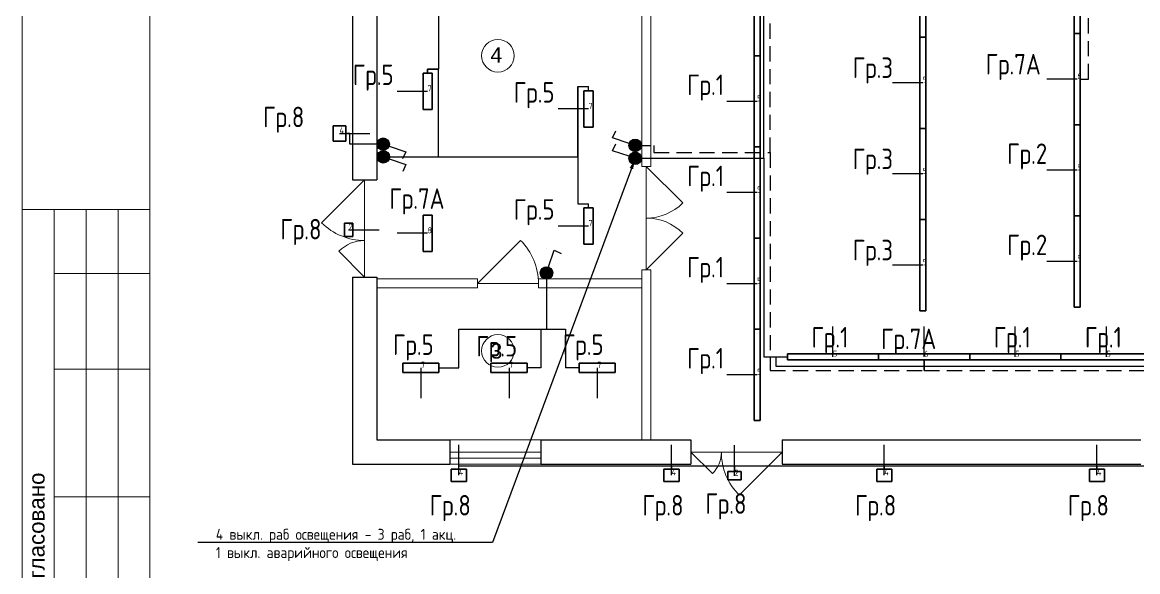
# Model space of a CAD drawing. Header units: metres. Extents: x -564 to -106, y -319 to -159.
# Drawn here: x -327.53 to -309.18, y -220.2 to -211.16 of the extents above; entities that cross this region are included whole.
import ezdxf
from ezdxf import colors
from ezdxf.entities.mleader import LeaderData, LeaderLine
from ezdxf.enums import TextEntityAlignment as Align
from ezdxf.math import Vec2, Vec3

# ---------------------------------------------------------------- set-up
doc = ezdxf.new("R2010")
doc.units = ezdxf.units.M
doc.header["$MEASUREMENT"] = 0
doc.linetypes.add('( Hidden )', pattern=[0.375, 0.25, -0.125])
for name, color, linetype in [('_ИОС51_Сеть Освещения', 7, 'Continuous'), ('DLXLUM', 2, 'Continuous'), ('DLXLUMEX', 1, 'Continuous'), ('Электрика', 7, 'Continuous')]:
    doc.layers.add(name, color=color, linetype=linetype)
doc.layers.add('Level 50', color=7, linetype='Continuous', lineweight=0)
doc.layers.add('Level 63', color=7, linetype='Continuous', lineweight=0)
doc.styles.add('GOST 2.304', font='cs_gost2304.shx')
doc.styles.get("Standard").update_dxf_attribs({"font": 'cs_gost2304.shx'})
doc.styles.add('Style-Arial', font='arial.ttf')

# ---------------------------------------------------------------- blocks, each defined once
blk = doc.blocks.new('*U53')
for p, q in [((-50, 750), (-50, -750)), ((50, 750), (-50, 750)), ((-50, 750), (-50, -750)), ((-50, -750), (-50, 750)), ((-50, 750), (-50, 750)), ((-50, 750), (-50, 750)), ((-50, 750), (50, 750)), ((50, 750), (-50, 750)), ((-50, -750), (-50, 750)), ((-50, 750), (50, 750)), ((50, -750), (50, 750)), ((50, -750), (50, 750)), ((50, 750), (50, 750)), ((50, 750), (50, -750)), ((50, 750), (50, 750)), ((50, 750), (50, -750)), ((-50, -750), (50, -750)), ((50, -750), (-50, -750)), ((-50, -750), (-50, -750)), ((-50, -750), (50, -750)), ((-50, -750), (-50, -750)), ((50, -750), (-50, -750)), ((50, -750), (50, -750)), ((50, -750), (50, -750))]:
    blk.add_line(p, q)
at = {"color": 1}
blk.add_line((0, 0), (-500, 0), dxfattribs=at)
at = {"layer": 'DLXLUMEX', "color": 7}
blk.add_text('5', height=100, dxfattribs=at).set_placement((0, 0))
blk = doc.blocks.new('*U54')
for p, q in [((-50, 750), (-50, -750)), ((50, 750), (-50, 750)), ((-50, 750), (-50, -750)), ((-50, -750), (-50, 750)), ((-50, 750), (-50, 750)), ((50, 750), (-50, 750)), ((-50, 750), (-50, 750)), ((-50, 750), (50, 750)), ((-50, -750), (-50, 750)), ((-50, 750), (50, 750)), ((50, -750), (50, 750)), ((50, -750), (50, 750)), ((50, 750), (50, 750)), ((50, 750), (50, -750)), ((50, 750), (50, 750)), ((50, 750), (50, -750)), ((-50, -750), (50, -750)), ((50, -750), (-50, -750)), ((-50, -750), (-50, -750)), ((-50, -750), (50, -750)), ((-50, -750), (-50, -750)), ((50, -750), (-50, -750)), ((50, -750), (50, -750)), ((50, -750), (50, -750))]:
    blk.add_line(p, q)
at = {"color": 1}
blk.add_line((0, 0), (-500, 0), dxfattribs=at)
at = {"layer": 'DLXLUMEX', "color": 7}
blk.add_text('5', height=100, dxfattribs=at).set_placement((0, 0))
blk = doc.blocks.new('*U55')
for p, q in [((-50, 750), (-50, -750)), ((50, 750), (-50, 750)), ((-50, 750), (-50, -750)), ((-50, -750), (-50, 750)), ((-50, 750), (-50, 750)), ((-50, 750), (-50, 750)), ((-50, 750), (50, 750)), ((50, 750), (-50, 750)), ((-50, -750), (-50, 750)), ((-50, 750), (50, 750)), ((50, -750), (50, 750)), ((50, -750), (50, 750)), ((50, 750), (50, 750)), ((50, 750), (50, -750)), ((50, 750), (50, 750)), ((50, 750), (50, -750)), ((-50, -750), (50, -750)), ((50, -750), (-50, -750)), ((-50, -750), (-50, -750)), ((-50, -750), (50, -750)), ((-50, -750), (-50, -750)), ((50, -750), (-50, -750)), ((50, -750), (50, -750)), ((50, -750), (50, -750))]:
    blk.add_line(p, q)
at = {"color": 1}
blk.add_line((0, 0), (-500, 0), dxfattribs=at)
at = {"layer": 'DLXLUMEX', "color": 7}
blk.add_text('5', height=100, dxfattribs=at).set_placement((0, 0))
blk = doc.blocks.new('*U56')
for p, q in [((-50, 750), (-50, -750)), ((50, 750), (-50, 750)), ((-50, 750), (-50, -750)), ((-50, -750), (-50, 750)), ((-50, 750), (-50, 750)), ((-50, 750), (-50, 750)), ((-50, 750), (50, 750)), ((50, 750), (-50, 750)), ((-50, -750), (-50, 750)), ((-50, 750), (50, 750)), ((50, -750), (50, 750)), ((50, -750), (50, 750)), ((50, 750), (50, 750)), ((50, 750), (50, -750)), ((50, 750), (50, 750)), ((50, 750), (50, -750)), ((-50, -750), (50, -750)), ((50, -750), (-50, -750)), ((-50, -750), (-50, -750)), ((-50, -750), (50, -750)), ((-50, -750), (-50, -750)), ((50, -750), (-50, -750)), ((50, -750), (50, -750)), ((50, -750), (50, -750))]:
    blk.add_line(p, q)
at = {"color": 1}
blk.add_line((0, 0), (-500, 0), dxfattribs=at)
at = {"layer": 'DLXLUMEX', "color": 7}
blk.add_text('5', height=100, dxfattribs=at).set_placement((0, 0))
blk = doc.blocks.new('*U57')
for p, q in [((-50, 750), (-50, -750)), ((50, 750), (-50, 750)), ((-50, 750), (-50, -750)), ((-50, -750), (-50, 750)), ((-50, 750), (-50, 750)), ((-50, 750), (-50, 750)), ((-50, 750), (50, 750)), ((50, 750), (-50, 750)), ((-50, -750), (-50, 750)), ((-50, 750), (50, 750)), ((50, -750), (50, 750)), ((50, -750), (50, 750)), ((50, 750), (50, 750)), ((50, 750), (50, -750)), ((50, 750), (50, 750)), ((50, 750), (50, -750)), ((-50, -750), (50, -750)), ((50, -750), (-50, -750)), ((-50, -750), (-50, -750)), ((-50, -750), (50, -750)), ((-50, -750), (-50, -750)), ((50, -750), (-50, -750)), ((50, -750), (50, -750)), ((50, -750), (50, -750))]:
    blk.add_line(p, q)
at = {"color": 1}
blk.add_line((0, 0), (-500, 0), dxfattribs=at)
at = {"layer": 'DLXLUMEX', "color": 7}
blk.add_text('6', height=100, dxfattribs=at).set_placement((0, 0))
blk = doc.blocks.new('*U63')
for p, q in [((50, 750), (-50, 750)), ((-50, 750), (-50, -750)), ((-50, 750), (-50, -750)), ((-50, -750), (-50, 750)), ((-50, 750), (-50, 750)), ((50, 750), (-50, 750)), ((-50, 750), (-50, 750)), ((-50, 750), (50, 750)), ((-50, -750), (-50, 750)), ((-50, 750), (50, 750)), ((50, -750), (50, 750)), ((50, -750), (50, 750)), ((50, 750), (50, 750)), ((50, 750), (50, -750)), ((50, 750), (50, 750)), ((50, 750), (50, -750)), ((-50, -750), (50, -750)), ((-50, -750), (50, -750)), ((50, -750), (-50, -750)), ((-50, -750), (-50, -750)), ((-50, -750), (-50, -750)), ((50, -750), (-50, -750)), ((50, -750), (50, -750)), ((50, -750), (50, -750))]:
    blk.add_line(p, q)
at = {"color": 1}
blk.add_line((0, 0), (-500, 0), dxfattribs=at)
at = {"layer": 'DLXLUMEX', "color": 7}
blk.add_text('5', height=100, dxfattribs=at).set_placement((0, 0))
blk = doc.blocks.new('*U64')
for p, q in [((50, 750), (-50, 750)), ((-50, 750), (-50, -750)), ((-50, 750), (-50, -750)), ((-50, -750), (-50, 750)), ((-50, 750), (-50, 750)), ((50, 750), (-50, 750)), ((-50, 750), (-50, 750)), ((-50, 750), (50, 750)), ((-50, -750), (-50, 750)), ((-50, 750), (50, 750)), ((50, -750), (50, 750)), ((50, -750), (50, 750)), ((50, 750), (50, 750)), ((50, 750), (50, -750)), ((50, 750), (50, 750)), ((50, 750), (50, -750)), ((-50, -750), (50, -750)), ((-50, -750), (50, -750)), ((50, -750), (-50, -750)), ((-50, -750), (-50, -750)), ((-50, -750), (-50, -750)), ((50, -750), (-50, -750)), ((50, -750), (50, -750)), ((50, -750), (50, -750))]:
    blk.add_line(p, q)
at = {"color": 1}
blk.add_line((0, 0), (-500, 0), dxfattribs=at)
at = {"layer": 'DLXLUMEX', "color": 7}
blk.add_text('5', height=100, dxfattribs=at).set_placement((0, 0))
blk = doc.blocks.new('*U65')
for p, q in [((50, 750), (-50, 750)), ((-50, 750), (-50, -750)), ((-50, 750), (-50, -750)), ((-50, -750), (-50, 750)), ((-50, 750), (-50, 750)), ((50, 750), (-50, 750)), ((-50, 750), (-50, 750)), ((-50, 750), (50, 750)), ((-50, -750), (-50, 750)), ((-50, 750), (50, 750)), ((50, -750), (50, 750)), ((50, -750), (50, 750)), ((50, 750), (50, 750)), ((50, 750), (50, -750)), ((50, 750), (50, 750)), ((50, 750), (50, -750)), ((-50, -750), (50, -750)), ((-50, -750), (50, -750)), ((50, -750), (-50, -750)), ((-50, -750), (-50, -750)), ((-50, -750), (-50, -750)), ((50, -750), (-50, -750)), ((50, -750), (50, -750)), ((50, -750), (50, -750))]:
    blk.add_line(p, q)
at = {"color": 1}
blk.add_line((0, 0), (-500, 0), dxfattribs=at)
at = {"layer": 'DLXLUMEX', "color": 7}
blk.add_text('5', height=100, dxfattribs=at).set_placement((0, 0))
blk = doc.blocks.new('*U66')
for p, q in [((50, 750), (-50, 750)), ((-50, 750), (-50, -750)), ((-50, 750), (-50, -750)), ((-50, -750), (-50, 750)), ((-50, 750), (-50, 750)), ((50, 750), (-50, 750)), ((-50, 750), (-50, 750)), ((-50, 750), (50, 750)), ((-50, -750), (-50, 750)), ((-50, 750), (50, 750)), ((50, -750), (50, 750)), ((50, -750), (50, 750)), ((50, 750), (50, 750)), ((50, 750), (50, -750)), ((50, 750), (50, 750)), ((50, 750), (50, -750)), ((-50, -750), (50, -750)), ((-50, -750), (50, -750)), ((50, -750), (-50, -750)), ((-50, -750), (-50, -750)), ((-50, -750), (-50, -750)), ((50, -750), (-50, -750)), ((50, -750), (50, -750)), ((50, -750), (50, -750))]:
    blk.add_line(p, q)
at = {"color": 1}
blk.add_line((0, 0), (-500, 0), dxfattribs=at)
at = {"layer": 'DLXLUMEX', "color": 7}
blk.add_text('5', height=100, dxfattribs=at).set_placement((0, 0))
blk = doc.blocks.new('*U70')
for p, q in [((50, 750), (-50, 750)), ((-50, 750), (-50, -750)), ((-50, 750), (-50, -750)), ((-50, -750), (-50, 750)), ((-50, 750), (-50, 750)), ((50, 750), (-50, 750)), ((-50, 750), (-50, 750)), ((-50, 750), (50, 750)), ((-50, -750), (-50, 750)), ((-50, 750), (50, 750)), ((50, -750), (50, 750)), ((50, -750), (50, 750)), ((50, 750), (50, 750)), ((50, 750), (50, -750)), ((50, 750), (50, 750)), ((50, 750), (50, -750)), ((-50, -750), (50, -750)), ((-50, -750), (50, -750)), ((50, -750), (-50, -750)), ((-50, -750), (-50, -750)), ((-50, -750), (-50, -750)), ((50, -750), (-50, -750)), ((50, -750), (50, -750)), ((50, -750), (50, -750))]:
    blk.add_line(p, q)
at = {"color": 1}
blk.add_line((0, 0), (-500, 0), dxfattribs=at)
at = {"layer": 'DLXLUMEX', "color": 7}
blk.add_text('5', height=100, dxfattribs=at).set_placement((0, 0))
blk = doc.blocks.new('*U72')
for p, q in [((50, 750), (-50, 750)), ((-50, 750), (-50, -750)), ((-50, 750), (-50, -750)), ((-50, -750), (-50, 750)), ((-50, 750), (-50, 750)), ((50, 750), (-50, 750)), ((-50, 750), (-50, 750)), ((-50, 750), (50, 750)), ((-50, -750), (-50, 750)), ((-50, 750), (50, 750)), ((50, -750), (50, 750)), ((50, -750), (50, 750)), ((50, 750), (50, 750)), ((50, 750), (50, -750)), ((50, 750), (50, 750)), ((50, 750), (50, -750)), ((-50, -750), (50, -750)), ((-50, -750), (50, -750)), ((50, -750), (-50, -750)), ((-50, -750), (-50, -750)), ((-50, -750), (-50, -750)), ((50, -750), (-50, -750)), ((50, -750), (50, -750)), ((50, -750), (50, -750))]:
    blk.add_line(p, q)
at = {"color": 1}
blk.add_line((0, 0), (-500, 0), dxfattribs=at)
at = {"layer": 'DLXLUMEX', "color": 7}
blk.add_text('5', height=100, dxfattribs=at).set_placement((0, 0))
blk = doc.blocks.new('*U73')
for p, q in [((50, 750), (-50, 750)), ((-50, 750), (-50, -750)), ((-50, 750), (-50, -750)), ((-50, -750), (-50, 750)), ((-50, 750), (-50, 750)), ((50, 750), (-50, 750)), ((-50, 750), (-50, 750)), ((-50, 750), (50, 750)), ((-50, -750), (-50, 750)), ((-50, 750), (50, 750)), ((50, -750), (50, 750)), ((50, -750), (50, 750)), ((50, 750), (50, 750)), ((50, 750), (50, -750)), ((50, 750), (50, 750)), ((50, 750), (50, -750)), ((-50, -750), (50, -750)), ((-50, -750), (50, -750)), ((50, -750), (-50, -750)), ((-50, -750), (-50, -750)), ((-50, -750), (-50, -750)), ((50, -750), (-50, -750)), ((50, -750), (50, -750)), ((50, -750), (50, -750))]:
    blk.add_line(p, q)
at = {"color": 1}
blk.add_line((0, 0), (-500, 0), dxfattribs=at)
at = {"layer": 'DLXLUMEX', "color": 7}
blk.add_text('6', height=100, dxfattribs=at).set_placement((0, 0))
blk = doc.blocks.new('*U74')
for p, q in [((-50, 750), (-50, -750)), ((50, 750), (-50, 750)), ((-50, 750), (-50, -750)), ((-50, -750), (-50, 750)), ((-50, 750), (-50, 750)), ((-50, 750), (-50, 750)), ((-50, 750), (50, 750)), ((50, 750), (-50, 750)), ((-50, -750), (-50, 750)), ((-50, 750), (50, 750)), ((50, -750), (50, 750)), ((50, -750), (50, 750)), ((50, 750), (50, 750)), ((50, 750), (50, -750)), ((50, 750), (50, 750)), ((50, 750), (50, -750)), ((-50, -750), (50, -750)), ((-50, -750), (50, -750)), ((50, -750), (-50, -750)), ((-50, -750), (-50, -750)), ((-50, -750), (-50, -750)), ((50, -750), (-50, -750)), ((50, -750), (50, -750)), ((50, -750), (50, -750))]:
    blk.add_line(p, q)
at = {"color": 1}
blk.add_line((0, 0), (-500, 0), dxfattribs=at)
at = {"layer": 'DLXLUMEX', "color": 7}
blk.add_text('5', height=100, dxfattribs=at).set_placement((0, 0))
blk = doc.blocks.new('*U103')
at = {"color": 1}
blk.add_line((0, 0), (0, 500), dxfattribs=at)
for p, q in [((750, 50), (-750, 50)), ((-750, 50), (-750, -50)), ((-750, 50), (-750, -50)), ((-750, -50), (-750, 50)), ((-750, 50), (-750, 50)), ((750, 50), (-750, 50)), ((-750, 50), (-750, 50)), ((-750, 50), (750, 50)), ((-750, -50), (-750, 50)), ((-750, 50), (750, 50)), ((750, -50), (750, 50)), ((750, 50), (750, 50)), ((750, -50), (750, 50)), ((750, 50), (750, 50)), ((750, 50), (750, -50)), ((750, 50), (750, -50)), ((-750, -50), (750, -50)), ((-750, -50), (750, -50)), ((750, -50), (-750, -50)), ((-750, -50), (-750, -50)), ((-750, -50), (-750, -50)), ((750, -50), (-750, -50)), ((750, -50), (750, -50)), ((750, -50), (750, -50))]:
    blk.add_line(p, q)
at = {"layer": 'DLXLUMEX', "color": 7}
blk.add_text('5', height=100, dxfattribs=at).set_placement((0, 0))
blk = doc.blocks.new('*U105')
at = {"color": 1}
blk.add_line((0, 0), (0, 500), dxfattribs=at)
for p, q in [((750, 50), (-750, 50)), ((-750, 50), (-750, -50)), ((-750, 50), (-750, -50)), ((-750, -50), (-750, 50)), ((-750, 50), (-750, 50)), ((750, 50), (-750, 50)), ((-750, 50), (-750, 50)), ((-750, 50), (750, 50)), ((-750, -50), (-750, 50)), ((-750, 50), (750, 50)), ((750, -50), (750, 50)), ((750, 50), (750, 50)), ((750, -50), (750, 50)), ((750, 50), (750, 50)), ((750, 50), (750, -50)), ((750, 50), (750, -50)), ((-750, -50), (750, -50)), ((-750, -50), (750, -50)), ((750, -50), (-750, -50)), ((-750, -50), (-750, -50)), ((-750, -50), (-750, -50)), ((750, -50), (-750, -50)), ((750, -50), (750, -50)), ((750, -50), (750, -50))]:
    blk.add_line(p, q)
at = {"layer": 'DLXLUMEX', "color": 7}
blk.add_text('6', height=100, dxfattribs=at).set_placement((0, 0))
blk = doc.blocks.new('*U106')
at = {"color": 1}
blk.add_line((0, 0), (0, 500), dxfattribs=at)
for p, q in [((750, 50), (-750, 50)), ((-750, 50), (-750, -50)), ((-750, 50), (-750, -50)), ((-750, -50), (-750, 50)), ((-750, 50), (-750, 50)), ((750, 50), (-750, 50)), ((-750, 50), (-750, 50)), ((-750, 50), (750, 50)), ((-750, -50), (-750, 50)), ((-750, 50), (750, 50)), ((750, -50), (750, 50)), ((750, 50), (750, 50)), ((750, -50), (750, 50)), ((750, 50), (750, 50)), ((750, 50), (750, -50)), ((750, 50), (750, -50)), ((-750, -50), (750, -50)), ((-750, -50), (750, -50)), ((750, -50), (-750, -50)), ((-750, -50), (-750, -50)), ((-750, -50), (-750, -50)), ((750, -50), (-750, -50)), ((750, -50), (750, -50)), ((750, -50), (750, -50))]:
    blk.add_line(p, q)
at = {"layer": 'DLXLUMEX', "color": 7}
blk.add_text('5', height=100, dxfattribs=at).set_placement((0, 0))
blk = doc.blocks.new('*U107')
at = {"color": 1}
blk.add_line((0, 0), (0, 500), dxfattribs=at)
for p, q in [((750, 50), (-750, 50)), ((-750, 50), (-750, -50)), ((-750, 50), (-750, -50)), ((-750, -50), (-750, 50)), ((-750, 50), (-750, 50)), ((750, 50), (-750, 50)), ((-750, 50), (-750, 50)), ((-750, 50), (750, 50)), ((-750, -50), (-750, 50)), ((-750, 50), (750, 50)), ((750, -50), (750, 50)), ((750, 50), (750, 50)), ((750, -50), (750, 50)), ((750, 50), (750, 50)), ((750, 50), (750, -50)), ((750, 50), (750, -50)), ((-750, -50), (750, -50)), ((-750, -50), (750, -50)), ((750, -50), (-750, -50)), ((-750, -50), (-750, -50)), ((-750, -50), (-750, -50)), ((750, -50), (-750, -50)), ((750, -50), (750, -50)), ((750, -50), (750, -50))]:
    blk.add_line(p, q)
at = {"layer": 'DLXLUMEX', "color": 7}
blk.add_text('5', height=100, dxfattribs=at).set_placement((0, 0))
blk = doc.blocks.new('*U17')
for p, q in [((-297.5, 75), (-297.5, -75)), ((297.5, 75), (-297.5, 75)), ((297.5, 75), (-297.5, 75)), ((-297.5, 75), (-297.5, 75)), ((-297.5, 75), (297.5, 75)), ((-297.5, -75), (-297.5, 75)), ((-297.5, 75), (-297.5, 75)), ((-297.5, 75), (-297.5, -75)), ((-297.5, 75), (297.5, 75)), ((-297.5, -75), (-297.5, 75)), ((297.5, -75), (297.5, 75)), ((297.5, 75), (297.5, 75)), ((297.5, 75), (297.5, 75)), ((297.5, 75), (297.5, -75)), ((297.5, -75), (297.5, 75)), ((297.5, 75), (297.5, -75)), ((-297.5, -75), (297.5, -75)), ((-297.5, -75), (297.5, -75)), ((297.5, -75), (-297.5, -75)), ((-297.5, -75), (-297.5, -75)), ((-297.5, -75), (-297.5, -75)), ((297.5, -75), (-297.5, -75)), ((297.5, -75), (297.5, -75)), ((297.5, -75), (297.5, -75))]:
    blk.add_line(p, q)
at = {"color": 1}
blk.add_line((0, 0), (0, -500), dxfattribs=at)
at = {"layer": 'DLXLUMEX', "color": 7}
blk.add_text('7', height=100, dxfattribs=at).set_placement((0, 0))
blk = doc.blocks.new('*U18')
for p, q in [((297.5, 75), (-297.5, 75)), ((-297.5, 75), (-297.5, -75)), ((297.5, 75), (-297.5, 75)), ((-297.5, 75), (-297.5, 75)), ((-297.5, 75), (297.5, 75)), ((-297.5, -75), (-297.5, 75)), ((-297.5, 75), (-297.5, 75)), ((-297.5, 75), (-297.5, -75)), ((-297.5, -75), (-297.5, 75)), ((-297.5, 75), (297.5, 75)), ((297.5, -75), (297.5, 75)), ((297.5, 75), (297.5, 75)), ((297.5, 75), (297.5, 75)), ((297.5, 75), (297.5, -75)), ((297.5, -75), (297.5, 75)), ((297.5, 75), (297.5, -75)), ((-297.5, -75), (297.5, -75)), ((-297.5, -75), (297.5, -75)), ((297.5, -75), (-297.5, -75)), ((-297.5, -75), (-297.5, -75)), ((-297.5, -75), (-297.5, -75)), ((297.5, -75), (-297.5, -75)), ((297.5, -75), (297.5, -75)), ((297.5, -75), (297.5, -75))]:
    blk.add_line(p, q)
at = {"color": 1}
blk.add_line((0, 0), (0, -500), dxfattribs=at)
at = {"layer": 'DLXLUMEX', "color": 7}
blk.add_text('7', height=100, dxfattribs=at).set_placement((0, 0))
blk = doc.blocks.new('*U19')
for p, q in [((297.5, 75), (-297.5, 75)), ((-297.5, 75), (-297.5, -75)), ((-297.5, 75), (-297.5, 75)), ((-297.5, 75), (297.5, 75)), ((297.5, 75), (-297.5, 75)), ((-297.5, 75), (-297.5, -75)), ((-297.5, -75), (-297.5, 75)), ((-297.5, 75), (-297.5, 75)), ((-297.5, -75), (-297.5, 75)), ((-297.5, 75), (297.5, 75)), ((297.5, -75), (297.5, 75)), ((297.5, 75), (297.5, 75)), ((297.5, -75), (297.5, 75)), ((297.5, 75), (297.5, 75)), ((297.5, 75), (297.5, -75)), ((297.5, 75), (297.5, -75)), ((-297.5, -75), (297.5, -75)), ((297.5, -75), (-297.5, -75)), ((-297.5, -75), (-297.5, -75)), ((-297.5, -75), (297.5, -75)), ((-297.5, -75), (-297.5, -75)), ((297.5, -75), (-297.5, -75)), ((297.5, -75), (297.5, -75)), ((297.5, -75), (297.5, -75))]:
    blk.add_line(p, q)
at = {"color": 1}
blk.add_line((0, 0), (0, -500), dxfattribs=at)
at = {"layer": 'DLXLUMEX', "color": 7}
blk.add_text('7', height=100, dxfattribs=at).set_placement((0, 0))
blk = doc.blocks.new('*U20')
for p, q in [((-75, 297.5), (-75, -297.5)), ((75, 297.5), (-75, 297.5)), ((-75, 297.5), (-75, -297.5)), ((-75, -297.5), (-75, 297.5)), ((-75, 297.5), (-75, 297.5)), ((75, 297.5), (-75, 297.5)), ((-75, 297.5), (-75, 297.5)), ((-75, 297.5), (75, 297.5)), ((-75, -297.5), (-75, 297.5)), ((-75, 297.5), (75, 297.5)), ((75, -297.5), (75, 297.5)), ((75, -297.5), (75, 297.5)), ((75, 297.5), (75, 297.5)), ((75, 297.5), (75, -297.5)), ((75, 297.5), (75, 297.5)), ((75, 297.5), (75, -297.5)), ((-75, -297.5), (75, -297.5)), ((-75, -297.5), (75, -297.5)), ((75, -297.5), (-75, -297.5)), ((-75, -297.5), (-75, -297.5)), ((-75, -297.5), (-75, -297.5)), ((75, -297.5), (-75, -297.5)), ((75, -297.5), (75, -297.5)), ((75, -297.5), (75, -297.5))]:
    blk.add_line(p, q)
at = {"color": 1}
blk.add_line((0, 0), (-500, 0), dxfattribs=at)
at = {"layer": 'DLXLUMEX', "color": 7}
blk.add_text('8', height=100, dxfattribs=at).set_placement((0, 0))
blk = doc.blocks.new('*U21')
for p, q in [((-75, 297.5), (-75, -297.5)), ((75, 297.5), (-75, 297.5)), ((-75, 297.5), (-75, -297.5)), ((-75, -297.5), (-75, 297.5)), ((-75, 297.5), (-75, 297.5)), ((75, 297.5), (-75, 297.5)), ((-75, 297.5), (-75, 297.5)), ((-75, 297.5), (75, 297.5)), ((-75, -297.5), (-75, 297.5)), ((-75, 297.5), (75, 297.5)), ((75, -297.5), (75, 297.5)), ((75, -297.5), (75, 297.5)), ((75, 297.5), (75, 297.5)), ((75, 297.5), (75, -297.5)), ((75, 297.5), (75, 297.5)), ((75, 297.5), (75, -297.5)), ((-75, -297.5), (75, -297.5)), ((-75, -297.5), (75, -297.5)), ((75, -297.5), (-75, -297.5)), ((-75, -297.5), (-75, -297.5)), ((-75, -297.5), (-75, -297.5)), ((75, -297.5), (-75, -297.5)), ((75, -297.5), (75, -297.5)), ((75, -297.5), (75, -297.5))]:
    blk.add_line(p, q)
at = {"color": 1}
blk.add_line((0, 0), (-500, 0), dxfattribs=at)
at = {"layer": 'DLXLUMEX', "color": 7}
blk.add_text('7', height=100, dxfattribs=at).set_placement((0, 0))
blk = doc.blocks.new('*U24')
for p, q in [((75, 297.5), (-75, 297.5)), ((-75, 297.5), (-75, -297.5)), ((-75, 297.5), (-75, -297.5)), ((-75, -297.5), (-75, 297.5)), ((-75, 297.5), (-75, 297.5)), ((-75, 297.5), (-75, 297.5)), ((-75, 297.5), (75, 297.5)), ((75, 297.5), (-75, 297.5)), ((-75, -297.5), (-75, 297.5)), ((-75, 297.5), (75, 297.5)), ((75, -297.5), (75, 297.5)), ((75, -297.5), (75, 297.5)), ((75, 297.5), (75, 297.5)), ((75, 297.5), (75, -297.5)), ((75, 297.5), (75, 297.5)), ((75, 297.5), (75, -297.5)), ((-75, -297.5), (75, -297.5)), ((-75, -297.5), (75, -297.5)), ((75, -297.5), (-75, -297.5)), ((-75, -297.5), (-75, -297.5)), ((-75, -297.5), (-75, -297.5)), ((75, -297.5), (-75, -297.5)), ((75, -297.5), (75, -297.5)), ((75, -297.5), (75, -297.5))]:
    blk.add_line(p, q)
at = {"color": 1}
blk.add_line((0, 0), (-500, 0), dxfattribs=at)
at = {"layer": 'DLXLUMEX', "color": 7}
blk.add_text('7', height=100, dxfattribs=at).set_placement((0, 0))
blk = doc.blocks.new('*U26')
for p, q in [((75, 297.5), (-75, 297.5)), ((-75, 297.5), (-75, -297.5)), ((-75, 297.5), (-75, -297.5)), ((-75, -297.5), (-75, 297.5)), ((-75, 297.5), (-75, 297.5)), ((-75, 297.5), (-75, 297.5)), ((-75, 297.5), (75, 297.5)), ((75, 297.5), (-75, 297.5)), ((-75, -297.5), (-75, 297.5)), ((-75, 297.5), (75, 297.5)), ((75, -297.5), (75, 297.5)), ((75, -297.5), (75, 297.5)), ((75, 297.5), (75, 297.5)), ((75, 297.5), (75, -297.5)), ((75, 297.5), (75, 297.5)), ((75, 297.5), (75, -297.5)), ((-75, -297.5), (75, -297.5)), ((-75, -297.5), (75, -297.5)), ((75, -297.5), (-75, -297.5)), ((-75, -297.5), (-75, -297.5)), ((-75, -297.5), (-75, -297.5)), ((75, -297.5), (-75, -297.5)), ((75, -297.5), (75, -297.5)), ((75, -297.5), (75, -297.5))]:
    blk.add_line(p, q)
at = {"color": 1}
blk.add_line((0, 0), (-500, 0), dxfattribs=at)
at = {"layer": 'DLXLUMEX', "color": 7}
blk.add_text('7', height=100, dxfattribs=at).set_placement((0, 0))
blk = doc.blocks.new('*U34')
at = {"color": 1}
blk.add_line((0, 0), (0, 500), dxfattribs=at)
for p, q in [((110, 67), (-110, 67)), ((-110, 67), (-110, -67)), ((-110, 67), (-110, -67)), ((-110, -67), (-110, 67)), ((-110, 67), (-110, 67)), ((110, 67), (-110, 67)), ((-110, 67), (-110, 67)), ((-110, 67), (110, 67)), ((-110, -67), (-110, 67)), ((-110, 67), (110, 67)), ((110, -67), (110, 67)), ((110, 67), (110, 67)), ((110, -67), (110, 67)), ((110, 67), (110, 67)), ((110, 67), (110, -67)), ((110, 67), (110, -67)), ((-110, -67), (110, -67)), ((-110, -67), (110, -67)), ((110, -67), (-110, -67)), ((-110, -67), (-110, -67)), ((-110, -67), (-110, -67)), ((110, -67), (-110, -67)), ((110, -67), (110, -67)), ((110, -67), (110, -67))]:
    blk.add_line(p, q)
at = {"layer": 'DLXLUMEX', "color": 7}
blk.add_text('2', height=100, dxfattribs=at).set_placement((0, 0))
blk = doc.blocks.new('*U35')
at = {"color": 1}
blk.add_line((0, 0), (0, 500), dxfattribs=at)
for p, q in [((125, 102.5), (-125, 102.5)), ((-125, 102.5), (-125, -102.5)), ((-125, 102.5), (-125, -102.5)), ((-125, -102.5), (-125, 102.5)), ((-125, 102.5), (-125, 102.5)), ((125, 102.5), (-125, 102.5)), ((-125, 102.5), (-125, 102.5)), ((-125, 102.5), (125, 102.5)), ((-125, -102.5), (-125, 102.5)), ((-125, 102.5), (125, 102.5)), ((125, -102.5), (125, 102.5)), ((125, 102.5), (125, 102.5)), ((125, -102.5), (125, 102.5)), ((125, 102.5), (125, 102.5)), ((125, 102.5), (125, -102.5)), ((125, 102.5), (125, -102.5)), ((-125, -102.5), (125, -102.5)), ((-125, -102.5), (125, -102.5)), ((125, -102.5), (-125, -102.5)), ((-125, -102.5), (-125, -102.5)), ((-125, -102.5), (-125, -102.5)), ((125, -102.5), (-125, -102.5)), ((125, -102.5), (125, -102.5)), ((125, -102.5), (125, -102.5))]:
    blk.add_line(p, q)
at = {"layer": 'DLXLUMEX', "color": 7}
blk.add_text('4', height=100, dxfattribs=at).set_placement((0, 0))
blk = doc.blocks.new('*U36')
at = {"color": 1}
blk.add_line((0, 0), (0, 500), dxfattribs=at)
for p, q in [((125, 102.5), (-125, 102.5)), ((-125, 102.5), (-125, -102.5)), ((-125, 102.5), (-125, -102.5)), ((-125, -102.5), (-125, 102.5)), ((-125, 102.5), (-125, 102.5)), ((125, 102.5), (-125, 102.5)), ((-125, 102.5), (-125, 102.5)), ((-125, 102.5), (125, 102.5)), ((-125, -102.5), (-125, 102.5)), ((-125, 102.5), (125, 102.5)), ((125, -102.5), (125, 102.5)), ((125, 102.5), (125, 102.5)), ((125, -102.5), (125, 102.5)), ((125, 102.5), (125, 102.5)), ((125, 102.5), (125, -102.5)), ((125, 102.5), (125, -102.5)), ((-125, -102.5), (125, -102.5)), ((-125, -102.5), (125, -102.5)), ((125, -102.5), (-125, -102.5)), ((-125, -102.5), (-125, -102.5)), ((-125, -102.5), (-125, -102.5)), ((125, -102.5), (-125, -102.5)), ((125, -102.5), (125, -102.5)), ((125, -102.5), (125, -102.5))]:
    blk.add_line(p, q)
at = {"layer": 'DLXLUMEX', "color": 7}
blk.add_text('4', height=100, dxfattribs=at).set_placement((0, 0))
blk = doc.blocks.new('*U37')
at = {"color": 1}
blk.add_line((0, 0), (0, 500), dxfattribs=at)
for p, q in [((125, 102.5), (-125, 102.5)), ((-125, 102.5), (-125, -102.5)), ((-125, 102.5), (-125, -102.5)), ((-125, -102.5), (-125, 102.5)), ((-125, 102.5), (-125, 102.5)), ((125, 102.5), (-125, 102.5)), ((-125, 102.5), (-125, 102.5)), ((-125, 102.5), (125, 102.5)), ((-125, -102.5), (-125, 102.5)), ((-125, 102.5), (125, 102.5)), ((125, -102.5), (125, 102.5)), ((125, 102.5), (125, 102.5)), ((125, -102.5), (125, 102.5)), ((125, 102.5), (125, 102.5)), ((125, 102.5), (125, -102.5)), ((125, 102.5), (125, -102.5)), ((-125, -102.5), (125, -102.5)), ((-125, -102.5), (125, -102.5)), ((125, -102.5), (-125, -102.5)), ((-125, -102.5), (-125, -102.5)), ((-125, -102.5), (-125, -102.5)), ((125, -102.5), (-125, -102.5)), ((125, -102.5), (125, -102.5)), ((125, -102.5), (125, -102.5))]:
    blk.add_line(p, q)
at = {"layer": 'DLXLUMEX', "color": 7}
blk.add_text('4', height=100, dxfattribs=at).set_placement((0, 0))
blk = doc.blocks.new('*U38')
at = {"color": 1}
blk.add_line((0, 0), (0, 500), dxfattribs=at)
for p, q in [((125, 102.5), (-125, 102.5)), ((-125, 102.5), (-125, -102.5)), ((-125, 102.5), (-125, -102.5)), ((-125, -102.5), (-125, 102.5)), ((-125, 102.5), (-125, 102.5)), ((125, 102.5), (-125, 102.5)), ((-125, 102.5), (-125, 102.5)), ((-125, 102.5), (125, 102.5)), ((-125, -102.5), (-125, 102.5)), ((-125, 102.5), (125, 102.5)), ((125, -102.5), (125, 102.5)), ((125, 102.5), (125, 102.5)), ((125, -102.5), (125, 102.5)), ((125, 102.5), (125, 102.5)), ((125, 102.5), (125, -102.5)), ((125, 102.5), (125, -102.5)), ((-125, -102.5), (125, -102.5)), ((-125, -102.5), (125, -102.5)), ((125, -102.5), (-125, -102.5)), ((-125, -102.5), (-125, -102.5)), ((-125, -102.5), (-125, -102.5)), ((125, -102.5), (-125, -102.5)), ((125, -102.5), (125, -102.5)), ((125, -102.5), (125, -102.5))]:
    blk.add_line(p, q)
at = {"layer": 'DLXLUMEX', "color": 7}
blk.add_text('4', height=100, dxfattribs=at).set_placement((0, 0))
blk = doc.blocks.new('*U46')
for p, q in [((102.5, 125), (-102.5, 125)), ((-102.5, 125), (-102.5, -125)), ((-102.5, 125), (-102.5, -125)), ((-102.5, -125), (-102.5, 125)), ((-102.5, 125), (-102.5, 125)), ((102.5, 125), (-102.5, 125)), ((-102.5, 125), (-102.5, 125)), ((-102.5, 125), (102.5, 125)), ((-102.5, -125), (-102.5, 125)), ((-102.5, 125), (102.5, 125)), ((102.5, -125), (102.5, 125)), ((102.5, 125), (102.5, 125)), ((102.5, -125), (102.5, 125)), ((102.5, 125), (102.5, 125)), ((102.5, 125), (102.5, -125)), ((102.5, 125), (102.5, -125)), ((-102.5, -125), (102.5, -125)), ((-102.5, -125), (-102.5, -125)), ((-102.5, -125), (102.5, -125)), ((102.5, -125), (-102.5, -125)), ((-102.5, -125), (-102.5, -125)), ((102.5, -125), (-102.5, -125)), ((102.5, -125), (102.5, -125)), ((102.5, -125), (102.5, -125))]:
    blk.add_line(p, q)
at = {"color": 1}
blk.add_line((0, 0), (500, 0), dxfattribs=at)
at = {"layer": 'DLXLUMEX', "color": 7}
blk.add_text('4', height=100, dxfattribs=at).set_placement((0, 0))
blk = doc.blocks.new('*U48')
for p, q in [((67, 110), (-67, 110)), ((-67, 110), (-67, -110)), ((-67, 110), (-67, -110)), ((-67, -110), (-67, 110)), ((-67, 110), (-67, 110)), ((67, 110), (-67, 110)), ((-67, 110), (-67, 110)), ((-67, 110), (67, 110)), ((-67, -110), (-67, 110)), ((-67, 110), (67, 110)), ((67, -110), (67, 110)), ((67, 110), (67, 110)), ((67, -110), (67, 110)), ((67, 110), (67, 110)), ((67, 110), (67, -110)), ((67, 110), (67, -110)), ((-67, -110), (67, -110)), ((-67, -110), (-67, -110)), ((-67, -110), (67, -110)), ((67, -110), (-67, -110)), ((-67, -110), (-67, -110)), ((67, -110), (-67, -110)), ((67, -110), (67, -110)), ((67, -110), (67, -110))]:
    blk.add_line(p, q)
at = {"color": 1}
blk.add_line((0, 0), (500, 0), dxfattribs=at)
at = {"layer": 'DLXLUMEX', "color": 7}
blk.add_text('2', height=100, dxfattribs=at).set_placement((0, 0))
blk = doc.blocks.new('*U158')
at = {"true_color": 0xffffff}
h = blk.add_hatch(color=7, dxfattribs=at)
h.dxf.hatch_style = 1
h.paths.add_polyline_path([(5.19, 10.03, 1), (5.19, -0.26, 1)])
at = {"color": 0, "lineweight": 30}
for p, q in [((-13.41, 11.09), (-10.85, 16.84)), ((0.3, 6.51), (-13.41, 11.09)), ((-14.82, 4.89), (-14.82, 4.89))]:
    blk.add_line(p, q, dxfattribs=at)
blk.add_circle((5.19, 4.89), 5.15, dxfattribs=at)
blk = doc.blocks.new('*U156')
at = {"true_color": 0xffffff}
h = blk.add_hatch(color=7, dxfattribs=at)
h.dxf.hatch_style = 1
h.paths.add_polyline_path([(0.04, 4.89, 1), (10.33, 4.89, 1)])
at = {"color": 0, "lineweight": 30}
for p, q in [((3.56, 0), (-1.01, -13.71)), ((-1.01, -13.71), (-6.77, -11.15)), ((5.19, -15.12), (5.19, -15.12))]:
    blk.add_line(p, q, dxfattribs=at)
blk.add_circle((5.19, 4.89), 5.15, dxfattribs=at)
blk = doc.blocks.new('*U159')
at = {"true_color": 0xffffff}
h = blk.add_hatch(color=7, dxfattribs=at)
h.dxf.hatch_style = 1
h.paths.add_polyline_path([(9.12, 3.91, 1), (-1.18, 3.91, 1)])
at = {"color": 0, "lineweight": 30}
for p, q in [((3.97, 23.91), (3.97, 23.91)), ((5.6, 8.79), (10.17, 22.5)), ((10.17, 22.5), (15.93, 19.95))]:
    blk.add_line(p, q, dxfattribs=at)
blk.add_circle((3.97, 3.91), 5.15, dxfattribs=at)
blk = doc.blocks.new('*U160')
at = {"true_color": 0xffffff}
h = blk.add_hatch(color=7, dxfattribs=at)
h.dxf.hatch_style = 1
h.paths.add_polyline_path([(10.33, 3.82, 1), (0.04, 3.82, 1)])
at = {"color": 0, "lineweight": 30}
for p, q in [((5.19, 23.82), (5.19, 23.82)), ((6.81, 8.7), (11.39, 22.41)), ((11.39, 22.41), (17.14, 19.86))]:
    blk.add_line(p, q, dxfattribs=at)
blk.add_circle((5.19, 3.82), 5.15, dxfattribs=at)

msp = doc.modelspace()

# ---------------------------------------------------------------- linework, layer by layer
at = {"layer": '_ИОС51_Сеть Освещения', "color": 5, "linetype": 'Continuous', "lineweight": 30}
for p, q in [((-320.688, -207.249), (-320.688, -211.933)), ((-318.396, -212.222), (-318.218, -212.222)), ((-318.218, -212.292), (-318.218, -212.222)), ((-318.396, -214.148), (-318.218, -214.148)), ((-318.218, -214.217), (-318.218, -214.148)), ((-320.35, -216.849), (-320.35, -216.214)), ((-320.35, -216.214), (-318.596, -216.214)), ((-319.003, -216.214), (-319.003, -216.849)), ((-318.596, -216.214), (-318.596, -216.849)), ((-320.679, -216.849), (-320.35, -216.849)), ((-319.003, -216.849), (-319.228, -216.849)), ((-318.372, -216.849), (-318.596, -216.849)), ((-316.851, -218.462), (-316.851, -218.513)), ((-315.815, -218.462), (-315.815, -218.556)), ((-313.351, -218.462), (-313.351, -218.513)), ((-309.851, -218.462), (-309.851, -218.513))]:
    msp.add_line(p, q, dxfattribs=at)
for points in [[(-315.331, -213.401), (-315.331, -204.609), (-314.765, -204.609)], [(-321.498, -213.377), (-320.688, -213.377), (-320.688, -211.933), (-320.866, -211.933), (-320.866, -212.002), (-320.866, -211.933), (-320.688, -211.933)], [(-320.688, -213.377), (-318.396, -213.377), (-318.396, -212.222), (-318.396, -214.148)], [(-315.138, -216.667), (-315.138, -216.82), (-306.504, -216.82), (-306.504, -215.154), (-306.399, -215.154), (-306.492, -215.154), (-306.504, -215.154), (-306.504, -214.354), (-304.722, -214.354), (-304.799, -214.354), (-304.799, -212.245)], [(-321.7, -213.167), (-322.145, -213.167), (-322.145, -212.993), (-322.213, -212.993)], [(-317.347, -213.401), (-315.331, -213.401), (-315.331, -216.667), (-314.945, -216.667)], [(-318.91, -215.39), (-318.91, -216.214)], [(-320.351, -218.513), (-320.351, -218.513), (-320.351, -218.462), (-285.351, -218.462), (-285.351, -218.513)]]:
    msp.add_lwpolyline(points, dxfattribs=at)
at = {"layer": '_ИОС51_Сеть Освещения', "color": 1, "linetype": '( Hidden )', "lineweight": 30}
for points in [[(-317.449, -213.189), (-317.143, -213.189), (-317.143, -213.308), (-315.229, -213.308), (-315.229, -210.964), (-315.392, -210.964), (-315.229, -210.964), (-315.229, -204.796), (-312.515, -204.796), (-312.515, -204.659), (-312.515, -204.796), (-306.515, -204.796), (-306.515, -204.659)], [(-310.125, -212.098), (-309.991, -212.098), (-309.991, -205.267)], [(-315.229, -213.308), (-315.229, -216.891), (-312.695, -216.891), (-312.695, -216.717), (-312.695, -216.891), (-306.399, -216.891), (-306.595, -216.891), (-306.595, -214.276), (-304.9, -214.276), (-304.9, -213.305), (-301.391, -213.305), (-301.391, -214.424), (-302.93, -214.424), (-302.93, -214.483)]]:
    msp.add_lwpolyline(points, dxfattribs=at)
at = {"layer": 'Level 50', "color": 7, "linetype": 'Continuous', "lineweight": 0}
for p, q in [((-327.534, -230.52), (-327.534, -200.07)), ((-317.267, -213.534), (-317.267, -215.234)), ((-317.267, -213.534), (-316.666, -214.135)), ((-321.902, -213.754), (-322.609, -214.461)), ((-321.902, -213.754), (-321.902, -215.354)), ((-316.666, -214.633), (-317.267, -215.234)), ((-320.042, -215.459), (-319.335, -214.752)), ((-322.326, -214.929), (-321.902, -215.354)), ((-320.042, -215.459), (-319.042, -215.459)), ((-319.002, -218.234), (-320.502, -218.234)), ((-319.002, -218.334), (-320.502, -218.334)), ((-316.532, -218.234), (-315.032, -218.234)), ((-316.532, -218.234), (-316.178, -218.587)), ((-315.032, -218.234), (-315.739, -218.941))]:
    msp.add_line(p, q, dxfattribs=at)
at = {"layer": 'Level 50', "color": 7, "linetype": 'Continuous', "lineweight": 13}
for p, q in [((-325.434, -200.595), (-325.434, -229.995)), ((-317.342, -213.534), (-317.342, -210.534)), ((-317.192, -213.534), (-317.192, -210.534)), ((-317.342, -213.534), (-317.192, -213.534)), ((-317.342, -218.034), (-317.342, -215.234)), ((-317.342, -215.234), (-317.192, -215.234)), ((-317.192, -218.034), (-317.192, -215.234)), ((-321.702, -215.384), (-320.042, -215.384)), ((-320.042, -215.534), (-320.042, -215.384)), ((-319.042, -215.534), (-319.042, -215.384)), ((-319.042, -215.384), (-317.342, -215.384)), ((-321.702, -215.534), (-320.042, -215.534)), ((-319.042, -215.534), (-317.342, -215.534)), ((-319.002, -218.034), (-320.502, -218.034)), ((-319.002, -218.434), (-320.502, -218.434))]:
    msp.add_line(p, q, dxfattribs=at)
at = {"layer": 'Level 50', "color": 7, "linetype": 'Continuous', "lineweight": 30}
for p, q in [((-322.102, -202.124), (-322.102, -213.754)), ((-321.702, -202.524), (-321.702, -213.754)), ((-322.102, -213.754), (-321.702, -213.754)), ((-322.102, -215.354), (-321.702, -215.354)), ((-322.102, -215.354), (-322.102, -218.434)), ((-321.702, -215.354), (-321.702, -218.034)), ((-321.702, -218.034), (-320.502, -218.034)), ((-320.502, -218.034), (-320.502, -218.434)), ((-319.002, -218.034), (-319.002, -218.434)), ((-319.002, -218.034), (-316.532, -218.034)), ((-316.532, -218.034), (-316.532, -218.434)), ((-315.032, -218.034), (-315.032, -218.434)), ((-315.032, -218.034), (-309.132, -218.034)), ((-322.102, -218.434), (-320.502, -218.434)), ((-319.002, -218.434), (-316.532, -218.434)), ((-315.032, -218.434), (-309.132, -218.434))]:
    msp.add_line(p, q, dxfattribs=at)
at = {"layer": 'Level 50', "color": 7, "linetype": 'Continuous', "lineweight": 0}
for centre in [(-319.708, -211.713), (-319.708, -216.57)]:
    msp.add_circle(centre, 0.268, dxfattribs=at)
for centre, radius, start, end in [((-317.267, -213.534), 0.85, 270, 315), ((-321.902, -213.754), 1, 225, 270), ((-317.267, -215.234), 0.85, 45, 90), ((-321.902, -215.354), 0.6, 90, 135), ((-320.042, -215.459), 1, 0, 45), ((-316.532, -218.234), 0.5, 315, 0), ((-315.032, -218.234), 1, 180, 225)]:
    msp.add_arc(centre, radius, start, end, dxfattribs=at)
at = {"layer": 'Level 63', "color": 7, "linetype": 'Continuous', "lineweight": 13}
for p, q in [((-327.534, -214.245), (-325.434, -214.245)), ((-327.534, -214.245), (-327.534, -221.07)), ((-327.009, -214.245), (-327.009, -221.07)), ((-326.484, -214.245), (-326.484, -221.07)), ((-325.959, -214.245), (-325.959, -221.07)), ((-327.009, -215.295), (-325.434, -215.295)), ((-327.009, -216.87), (-325.434, -216.87)), ((-327.009, -218.97), (-325.434, -218.97))]:
    msp.add_line(p, q, dxfattribs=at)

# ---------------------------------------------------------------- block references
at = {"layer": '_ИОС51_Сеть Освещения', "color": 7, "lineweight": 0, "xscale": 0.02, "yscale": 0.02, "zscale": 0.02, "rotation": 270}
for name, p in [('*U160', (-321.673, -213.064)), ('*U156', (-317.547, -213.297)), ('*U159', (-321.673, -213.297)), ('*U158', (-319.007, -215.183))]:
    msp.add_blockref(name, p, dxfattribs=at)
at = {"layer": '_ИОС51_Сеть Освещения', "color": 1, "lineweight": 0, "xscale": 0.02, "yscale": 0.02, "zscale": 0.02, "rotation": 270}
msp.add_blockref('*U156', (-317.547, -213.085), dxfattribs=at)
at = {"layer": 'DLXLUM', "xscale": 0.001, "yscale": 0.001, "zscale": 0.001}
for name, p in [('*U66', (-312.717, -210.659)), ('*U74', (-310.175, -210.598)), ('*U65', (-312.717, -212.159)), ('*U56', (-315.442, -212.464)), ('*U21', (-320.866, -212.3)), ('*U26', (-318.218, -212.589)), ('*U46', (-322.315, -212.993)), ('*U72', (-310.175, -213.598)), ('*U64', (-312.717, -213.659)), ('*U55', (-315.442, -213.964)), ('*U24', (-318.218, -214.515)), ('*U70', (-310.175, -215.098)), ('*U63', (-312.717, -215.159)), ('*U54', (-315.442, -215.464)), ('*U103', (-314.195, -216.667)), ('*U106', (-311.195, -216.667)), ('*U107', (-309.695, -216.667)), ('*U53', (-315.442, -216.964)), ('*U19', (-320.976, -216.849)), ('*U18', (-319.525, -216.849)), ('*U17', (-318.074, -216.849)), ('*U35', (-320.351, -218.616)), ('*U36', (-316.851, -218.616)), ('*U37', (-313.351, -218.616)), ('*U38', (-309.851, -218.616))]:
    msp.add_blockref(name, p, dxfattribs=at)
at = {"layer": 'DLXLUMEX', "xscale": 0.001, "yscale": 0.001, "zscale": 0.001}
for name, p in [('*U57', (-315.442, -210.964)), ('*U73', (-310.175, -212.098)), ('*U20', (-320.866, -214.635)), ('*U48', (-322.165, -214.578)), ('*U105', (-312.695, -216.667)), ('*U34', (-315.815, -218.623))]:
    msp.add_blockref(name, p, dxfattribs=at)

# ---------------------------------------------------------------- texts
at = {"color": 7, "linetype": 'Continuous', "lineweight": 0, "style": 'Style-Arial'}
for s, p in [('4', (-319.735, -211.575)), ('3', (-319.734, -216.446))]:
    msp.add_text(s, height=0.25, dxfattribs=at).set_placement(p, align=Align.TOP_CENTER)
at = {"linetype": 'ByBlock'}
for s, p in [('Гр.3', (-313.871, -212.079)), ('Гр.5', (-322.096, -212.196)), ('Гр.5', (-319.448, -212.485)), ('Гр.1', (-316.596, -212.36)), ('Гр.8', (-323.572, -212.889)), ('Гр.3', (-313.871, -213.579)), ('Гр.2', (-311.329, -213.494)), ('Гр.1', (-316.596, -213.86)), ('Гр.5', (-319.448, -214.411)), ('Гр.8', (-323.289, -214.735)), ('Гр.2', (-311.329, -214.994)), ('Гр.3', (-313.871, -215.079)), ('Гр.1', (-316.596, -215.36)), ('Гр.1', (-314.55, -216.514)), ('Гр.1', (-311.55, -216.514)), ('Гр.1', (-310.05, -216.514)), ('Гр.5', (-321.436, -216.636)), ('Гр.5', (-320.063, -216.661)), ('Гр.5', (-318.641, -216.636)), ('Гр.1', (-316.596, -216.86)), ('Гр.8', (-320.832, -219.278)), ('Гр.8', (-317.332, -219.278)), ('Гр.8', (-316.296, -219.25)), ('Гр.8', (-313.832, -219.278)), ('Гр.8', (-310.332, -219.278))]:
    msp.add_text(s, height=0.3375, dxfattribs=at).set_placement(p)
at = {"color": 1, "linetype": 'ByBlock'}
for p in [(-311.684, -212.021), (-321.495, -214.233), (-313.404, -216.54)]:
    msp.add_text('Гр.7А', height=0.3375, dxfattribs=at).set_placement(p)
at = {"layer": 'Level 63', "color": 7, "linetype": 'Continuous', "lineweight": 0, "style": 'Style-Arial'}
msp.add_text('Согласовано', height=0.2625, rotation=90, dxfattribs=at).set_placement((-327.299, -219.677), align=Align.MIDDLE_CENTER)

# ---------------------------------------------------------------- leaders
at = {"layer": 'Электрика', "lineweight": 13}
ml = msp.add_multileader_mtext('Standard', dxfattribs=at)
ml.set_content('{\\Fgeniso|c204;4 выкл. раб освещения - 3 раб, 1 акц.\\P1 выкл. аварийного освещения}', color=256, style='GOST 2.304')
ml.set_leader_properties()
ml.build(insert=Vec2(0, 0))
ml.multileader.update_dxf_attribs({"text_right_attachment_type": 6, "dogleg_length": 0.36, "arrow_head_size": 0.18})
ctx = ml.context
ctx.base_point, ctx.char_height, ctx.arrow_head_size, ctx.landing_gap_size, ctx.plane_origin = Vec3(-324.44, -219.609), 0.18, 0.18, 0.09, Vec3(-317.338, -221.908)
ctx.right_attachment = 6
notes = []
notes.append((ctx, [(1, (1, 1, 0), (-319.796, -219.722), (-1, 0), 0.36, [(0, [(-317.449, -213.401)], 0, [])])]))
ctx.mtext.insert, ctx.mtext.width, ctx.mtext.defined_height, ctx.mtext.flow_direction = Vec3(-324.35, -219.497), 4.3539, 0.291, 5
for ctx, leaders in notes:
    for number, flags, end, landing, length, lines in leaders:
        leader = LeaderData()
        leader.index, (leader.has_last_leader_line, leader.has_dogleg_vector, leader.attachment_direction) = number, flags
        leader.last_leader_point, leader.dogleg_vector, leader.dogleg_length = Vec3(end), Vec3(landing), length
        for number, points, colour, breaks in lines:
            line = LeaderLine()
            line.index, line.vertices, line.color, line.breaks = number, Vec3.list(points), colors.encode_raw_color(colour), breaks
            leader.lines.append(line)
        ctx.leaders.append(leader)

doc.saveas('drawing.dxf')
